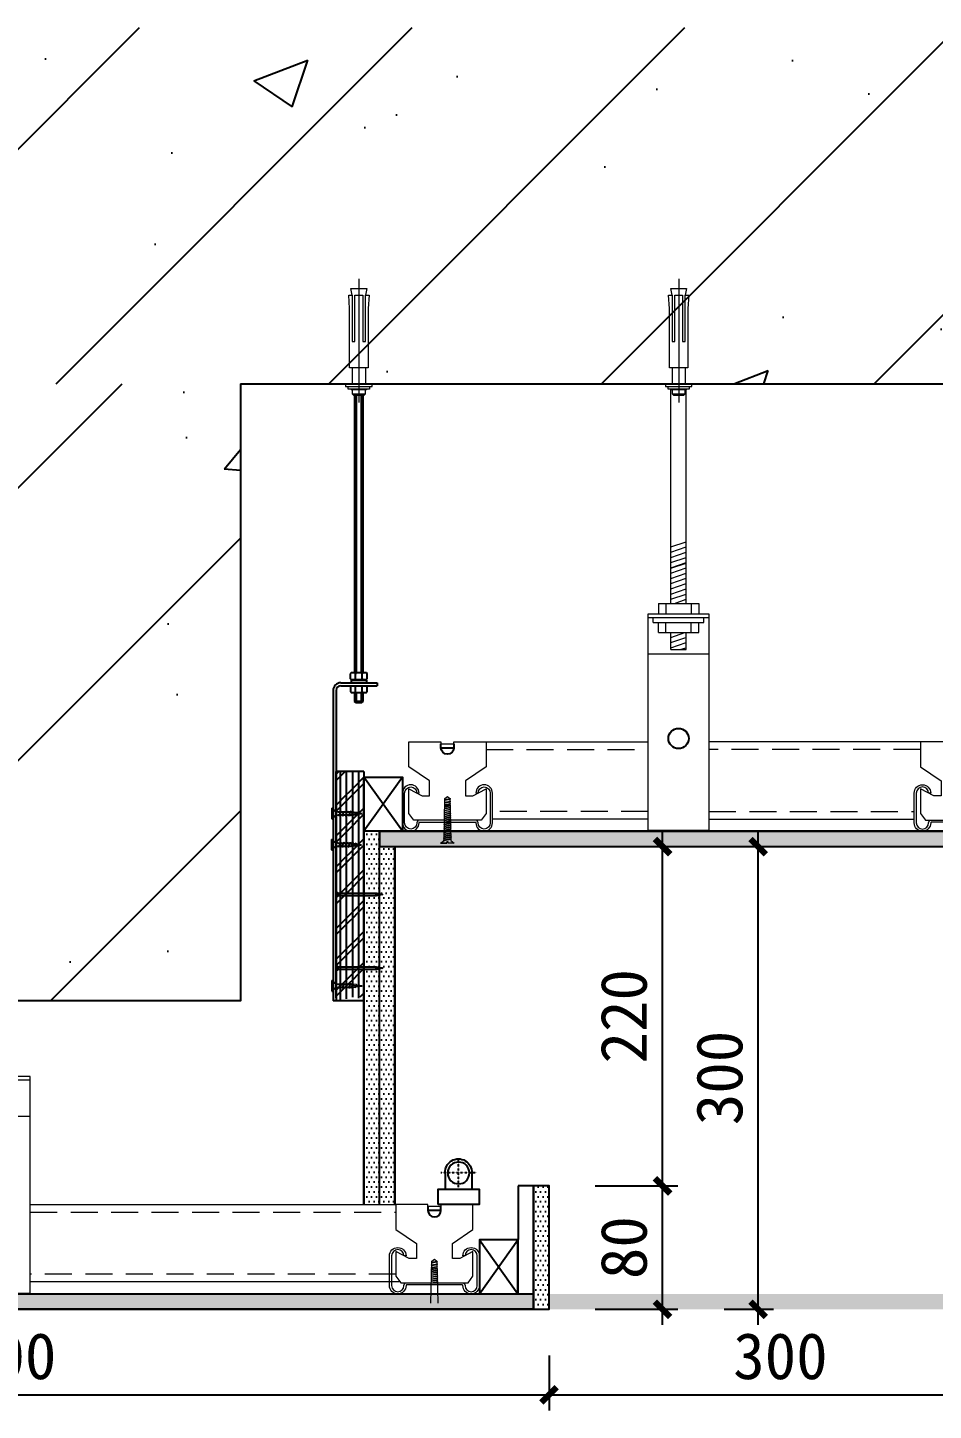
# Model space of a CAD drawing. Header units: millimetres. Extents: x -150677 to 588340, y -254013 to 149700.
# Drawn here: x 312791 to 313378, y -86240 to -85343 of the extents above; entities that cross this region are included whole.
import ezdxf

# ---------------------------------------------------------------- set-up
doc = ezdxf.new("R2010")
doc.units = ezdxf.units.MM
doc.header["$LTSCALE"] = 10
doc.header["$MEASUREMENT"] = 0
doc.linetypes.add('CENTER', pattern=[50.8, 31.75, -6.35, 6.35, -6.35])
doc.linetypes.add('HIDDEN', pattern=[0.375, 0.25, -0.125])
for name, color, linetype in [('1-Ba原始建筑墙体', 2, 'Continuous'), ('2-Ba顶面轮廓', 4, 'Continuous'), ('ceiling-light', 2, 'Continuous'), ('IEL-13Light', 136, 'Continuous'), ('LM-01', 4, 'Continuous'), ('LM-01-立面图', 4, 'Continuous'), ('图层1', 2, 'Continuous'), ('图层2', 44, 'Continuous')]:
    doc.layers.add(name, color=color, linetype=linetype)
doc.layers.add('3', color=5, linetype='Continuous', lineweight=18)
doc.layers.add('8', color=251, linetype='Continuous', lineweight=5)
doc.styles.get("Standard").update_dxf_attribs({"font": ''})
doc.styles.get('Standard').set_extended_font_data('SimSun')
doc.dimstyles.new('DIMN10', dxfattribs={"dimscale": 0.1, "dimtxt": 300, "dimasz": 100, "dimexe": 100, "dimexo": 300, "dimgap": 100, "dimtad": 1, "dimdec": 0, "dimtxsty": 'Standard', "dimblk": 'ARCHTICK', "dimcen": 2.5, "dimdle": 100, "dimclrd": 8, "dimclre": 8, "dimclrt": 96, "dimadec": 0, "dimazin": 0, "dimtfac": 1, "dimtdec": 0, "dimtmove": 0, "dimatfit": 3, "dimldrblk": 'DOT', "dimfxl": 100, "dimarcsym": 0})
pattern_1 = [(0, (311748.6465, -86174.3404), (1.5875, 3.175), [0, -3.175])]

# ---------------------------------------------------------------- blocks, each defined once
blk = doc.blocks.new('A$C03C100C5')
at = {"color": 8, "linetype": 'HIDDEN', "ltscale": 0.001}
for p, q in [((15, 12.3, 0), (15, 33.6, 0)), ((2, 22.9, 0), (27.8, 22.9, 0))]:
    blk.add_line(p, q, dxfattribs=at)
at = {"ltscale": 0.2}
for p, q in [((5.4, 22.9, 0), (5.4, 11.1, 0)), ((24.7, 22.9, 0), (24.7, 11.1, 0))]:
    blk.add_line(p, q, dxfattribs=at)
at = {"ltscale": 0.2, "elevation": 0}
blk.add_lwpolyline([(29.7, 0), (29.7, 11.1), (0, 11.1), (0, 0)], close=True, dxfattribs=at)
at = {"ltscale": 0.2}
blk.add_circle((15, 22.9, 0), 7.88, dxfattribs=at)
blk.add_arc((15.1, 23.5, 0), 9.63, 356.8047, 183.1953, dxfattribs=at)
blk = doc.blocks.new('QBLOCK2009062415473686')
at = {"color": 8}
for p, q in [((-0.32, 7.74), (-0.06, 9.79)), ((0.18, 7.9), (-0.06, 9.79)), ((-1.66, 1.63), (-1.41, 1.77)), ((-1.66, 1.63), (-1.41, 1.77)), ((-1.66, 1.63), (-1.41, 1.38)), ((-1.66, 1.63), (-1.41, 1.38)), ((-1.49, 3.52), (-1.24, 3.66)), ((-1.49, 3.52), (-1.24, 3.27)), ((-1.41, 1.38), (1.29, 2.28)), ((-1.41, -0.7), (1.29, 0.2)), ((-1.24, 3.27), (1.01, 4.02)), ((-1.11, 5.53), (-0.86, 5.67)), ((-1.11, 5.53), (-0.86, 5.28)), ((-0.96, 2.59), (-0.86, 3.39)), ((-0.96, 1.76), (-0.96, 2.59)), ((-0.96, -0.15), (-0.96, 1.53)), ((-0.86, 5.28), (0.71, 5.8)), ((-0.81, 3.81), (-0.61, 5.36)), ((-0.74, 7.54), (-0.49, 7.68)), ((-0.74, 7.54), (-0.49, 7.28)), ((-0.56, 5.77), (-0.37, 7.32)), ((-0.49, 7.28), (0.45, 7.6)), ((0.4, 6.1), (0.22, 7.52)), ((0.7, 7.74), (0.45, 8)), ((0.7, 7.74), (0.45, 7.6)), ((0.63, 4.29), (0.45, 5.72)), ((0.84, 2.59), (0.68, 3.91)), ((0.96, 5.95), (0.71, 6.2)), ((0.96, 5.95), (0.71, 5.8)), ((0.84, 2.59), (0.84, 2.37)), ((0.84, 2.13), (0.84, 0.45)), ((0.84, 0.05), (0.84, -1.63)), ((1.26, 4.17), (1.01, 4.42)), ((1.26, 4.17), (1.01, 4.02)), ((1.54, 2.43), (1.29, 2.68)), ((1.54, 2.43), (1.29, 2.68)), ((1.54, 2.43), (1.29, 2.28)), ((1.54, 2.43), (1.29, 2.28)), ((1.54, 0.35), (1.29, 0.6)), ((1.54, 0.35), (1.29, 0.2)), ((-1.66, -0.45), (-1.41, -0.31)), ((-1.66, -0.45), (-1.41, -0.7)), ((-1.66, -2.53), (-1.41, -2.39)), ((-1.66, -2.53), (-1.41, -2.39)), ((-1.66, -2.53), (-1.41, -2.78)), ((-1.66, -2.53), (-1.41, -2.78)), ((-1.66, -4.61), (-1.41, -4.47)), ((-1.66, -4.61), (-1.41, -4.86)), ((-1.41, -2.78), (1.29, -1.88)), ((-1.41, -2.78), (1.29, -1.88)), ((-1.41, -4.86), (1.29, -3.96)), ((-0.96, -2.23), (-0.96, -0.55)), ((-0.96, -4.31), (-0.96, -2.63)), ((-0.9, -5.39), (-0.96, -4.71)), ((0.84, -1.41), (0.84, -1.63)), ((0.84, -2.03), (0.84, -3.71)), ((0.84, -4.11), (0.9, -5.39)), ((1.54, -1.73), (1.29, -1.48)), ((1.54, -1.73), (1.29, -1.48)), ((1.54, -1.73), (1.29, -1.88)), ((1.54, -1.73), (1.29, -1.88)), ((1.54, -3.81), (1.29, -3.56)), ((1.54, -3.81), (1.29, -3.96)), ((-3.4, -9.79), (-3.4, -8.99)), ((3.4, -8.99), (-3.4, -8.99)), ((3.4, -9.79), (-3.4, -9.79)), ((3.4, -9.79), (3.4, -8.99))]:
    blk.add_line(p, q, dxfattribs=at)
for centre, start, end in [((-4.83, -5.32), 291.38367, 359.0609), ((4.83, -5.32), 180.93916, 248.61639)]:
    blk.add_arc(centre, 3.94, start, end, dxfattribs=at)
blk = doc.blocks.new('QBLOCK2009070111364517')
at = {"layer": '图层1', "color": 8, "linetype": 'ByBlock'}
for p, q in [((-13.8, 0.9), (-13.8, -0.9)), ((15, 0), (11, 0))]:
    blk.add_line(p, q, dxfattribs=at)
blk.add_lwpolyline([(11, -0.9), (15, 0), (11, 0.9), (-13.8, 0.9), (-15, 1.7), (-15, -1.7), (-13.8, -0.9)], close=True, dxfattribs=at)
blk.add_lwpolyline([(11, 0.9, 0.39097), (11, 0, 0.39097), (11, -0.9)], format="xyb", dxfattribs=at)
blk = doc.blocks.new('A$C2444451B')
at = {"layer": '3', "color": 134}
for p, q in [((13.7, 79.49), (4.57, 79.49)), ((4.57, 61.57), (4.57, 72.53)), ((13.7, 61.57), (13.7, 72.53))]:
    blk.add_line(p, q, dxfattribs=at)
at = {"layer": '3', "color": 134, "linetype": 'CENTER', "ltscale": 10}
blk.add_line((9.14, 0), (9.14, 85.45), dxfattribs=at)
at = {"layer": '3', "color": 134}
blk.add_lwpolyline([(3.36, 76.18, 0.133077), (4.02, 76.75), (14.25, 76.75, 0.130908), (14.9, 76.19)], format="xyb", dxfattribs=at)
for points in [[(13.7, 76.75), (13.7, 79.49), (12.79, 80.41), (5.48, 80.41), (4.57, 79.49), (4.57, 76.75)], [(1.83, 74.36), (1.83, 76.19), (16.45, 76.19), (16.45, 74.36)], [(13.7, 11.32), (14.62, 6.75), (3.65, 6.75), (4.57, 11.32)]]:
    blk.add_lwpolyline(points, dxfattribs=at)
for points in [[(0, 72.53), (18.27, 72.53), (18.27, 74.36), (0, 74.36)], [(6.4, 11.32), (6.4, 43.3), (4.57, 43.3), (4.57, 11.32), (2.13, 11.32), (2.74, 20.52), (2.74, 61.57), (15.53, 61.57), (15.53, 20.52), (16.15, 11.32), (13.7, 11.32), (13.7, 43.3), (11.88, 43.3), (11.88, 11.32)]]:
    blk.add_lwpolyline(points, close=True, dxfattribs=at)
blk = doc.blocks.new('A$C2A03657B')
at = {"layer": 'LM-01', "xscale": -1}
blk.add_blockref('A$C2444451B', (18.27, 0), dxfattribs=at)
blk = doc.blocks.new('A$C0A8D779E')
at = {"layer": 'LM-01-立面图'}
blk.add_blockref('A$C2A03657B', (0, 0), dxfattribs=at)
blk = doc.blocks.new('_ArchTick')
at = {"color": 0, "linetype": 'ByBlock', "const_width": 0.4}
blk.add_lwpolyline([(-0.5, -0.5), (0.5, 0.5)], dxfattribs=at)
blk = doc.blocks.new('*D1659')
at = {"layer": '2-Ba顶面轮廓', "color": 8, "lineweight": -2, "transparency": 16777216}
for p, q in [((312428.92, -86204.34), (312428.92, -86239.84)), ((313128.92, -86204.34), (313128.92, -86239.84)), ((312418.92, -86229.84), (313138.92, -86229.84))]:
    blk.add_line(p, q, dxfattribs=at)
at = {"layer": 'Defpoints', "color": 0, "transparency": 16777216}
for p in [(312428.92, -86174.34), (313128.92, -86174.34), (313128.92, -86229.84)]:
    blk.add_point(p, dxfattribs=at)
at = {"layer": '2-Ba顶面轮廓', "color": 8, "lineweight": -2, "transparency": 16777216, "xscale": 10, "yscale": 10, "zscale": 10, "rotation": 180}
blk.add_blockref('_ArchTick', (312428.92, -86229.84), dxfattribs=at)
at = {"layer": '2-Ba顶面轮廓', "color": 8, "lineweight": -2, "transparency": 16777216, "xscale": 10, "yscale": 10, "zscale": 10}
blk.add_blockref('_ArchTick', (313128.92, -86229.84), dxfattribs=at)
at = {"layer": '2-Ba顶面轮廓', "color": 96, "transparency": 16777216, "insert": (312778.92, -86204.84), "char_height": 30, "attachment_point": 5}
blk.add_mtext('700', dxfattribs=at)
blk = doc.blocks.new('_DOT')
at = {"color": 0, "linetype": 'ByBlock'}
blk.add_line((-0.35, 0), (-1, 0), dxfattribs=at)
at = {"color": 0, "linetype": 'ByBlock', "const_width": 0.35}
blk.add_lwpolyline([(-0.175, 0, 1), (0.175, 0, 1)], format="xyb", close=True, dxfattribs=at)
blk = doc.blocks.new('*D1660')
at = {"layer": '2-Ba顶面轮廓', "color": 8, "lineweight": -2, "transparency": 16777216}
for p, q in [((313128.92, -86204.34), (313128.92, -86239.84)), ((313428.92, -86204.34), (313428.92, -86239.84)), ((313118.92, -86229.84), (313438.92, -86229.84))]:
    blk.add_line(p, q, dxfattribs=at)
at = {"layer": 'Defpoints', "color": 0, "transparency": 16777216}
for p in [(313128.92, -86174.34), (313428.92, -86174.34), (313428.92, -86229.84)]:
    blk.add_point(p, dxfattribs=at)
at = {"layer": '2-Ba顶面轮廓', "color": 8, "lineweight": -2, "transparency": 16777216, "xscale": 10, "yscale": 10, "zscale": 10, "rotation": 180}
blk.add_blockref('_ArchTick', (313128.92, -86229.84), dxfattribs=at)
at = {"layer": '2-Ba顶面轮廓', "color": 8, "lineweight": -2, "transparency": 16777216, "xscale": 10, "yscale": 10, "zscale": 10}
blk.add_blockref('_ArchTick', (313428.92, -86229.84), dxfattribs=at)
at = {"layer": '2-Ba顶面轮廓', "color": 96, "transparency": 16777216, "insert": (313278.92, -86204.84), "char_height": 30, "attachment_point": 5}
blk.add_mtext('300', dxfattribs=at)
blk = doc.blocks.new('*D1663')
at = {"layer": '2-Ba顶面轮廓', "color": 8, "lineweight": -2, "transparency": 16777216}
for p, q in [((313202.51, -86184.34), (313202.51, -86084.34)), ((313158.92, -86094.34), (313212.51, -86094.34)), ((313158.92, -86174.34), (313212.51, -86174.34))]:
    blk.add_line(p, q, dxfattribs=at)
at = {"layer": 'Defpoints', "color": 0, "transparency": 16777216}
for p in [(313128.92, -86094.34), (313202.51, -86094.34), (313128.92, -86174.34)]:
    blk.add_point(p, dxfattribs=at)
at = {"layer": '2-Ba顶面轮廓', "color": 8, "lineweight": -2, "transparency": 16777216, "xscale": 10, "yscale": 10, "zscale": 10}
for p, rotation in [((313202.51, -86094.34), 90), ((313202.51, -86174.34), 270)]:
    blk.add_blockref('_ArchTick', p, dxfattribs=dict(at, rotation=rotation))
at = {"layer": '2-Ba顶面轮廓', "color": 96, "transparency": 16777216, "insert": (313177.51, -86134.34), "char_height": 30, "attachment_point": 5, "rotation": 90}
blk.add_mtext('80', dxfattribs=at)
blk = doc.blocks.new('*D1664')
at = {"layer": '2-Ba顶面轮廓', "color": 8, "lineweight": -2, "transparency": 16777216}
for p, q in [((313202.51, -86104.34), (313202.51, -85864.34)), ((313158.92, -85874.34), (313212.51, -85874.34)), ((313158.92, -86094.34), (313212.51, -86094.34))]:
    blk.add_line(p, q, dxfattribs=at)
at = {"layer": 'Defpoints', "color": 0, "transparency": 16777216}
for p in [(313128.92, -85874.34), (313202.51, -85874.34), (313128.92, -86094.34)]:
    blk.add_point(p, dxfattribs=at)
at = {"layer": '2-Ba顶面轮廓', "color": 8, "lineweight": -2, "transparency": 16777216, "xscale": 10, "yscale": 10, "zscale": 10}
for p, rotation in [((313202.51, -85874.34), 90), ((313202.51, -86094.34), 270)]:
    blk.add_blockref('_ArchTick', p, dxfattribs=dict(at, rotation=rotation))
at = {"layer": '2-Ba顶面轮廓', "color": 96, "transparency": 16777216, "insert": (313177.51, -85984.34), "char_height": 30, "attachment_point": 5, "rotation": 90}
blk.add_mtext('220', dxfattribs=at)
blk = doc.blocks.new('*D1665')
at = {"layer": '2-Ba顶面轮廓', "color": 8, "lineweight": -2, "transparency": 16777216}
for p, q in [((313264.51, -86184.34), (313264.51, -85864.34)), ((313242.51, -85874.34), (313274.51, -85874.34)), ((313242.51, -86174.34), (313274.51, -86174.34))]:
    blk.add_line(p, q, dxfattribs=at)
at = {"layer": 'Defpoints', "color": 0, "transparency": 16777216}
for p in [(313212.51, -85874.34), (313264.51, -85874.34), (313212.51, -86174.34)]:
    blk.add_point(p, dxfattribs=at)
at = {"layer": '2-Ba顶面轮廓', "color": 8, "lineweight": -2, "transparency": 16777216, "xscale": 10, "yscale": 10, "zscale": 10}
for p, rotation in [((313264.51, -85874.34), 90), ((313264.51, -86174.34), 270)]:
    blk.add_blockref('_ArchTick', p, dxfattribs=dict(at, rotation=rotation))
at = {"layer": '2-Ba顶面轮廓', "color": 96, "transparency": 16777216, "insert": (313239.51, -86024.34), "char_height": 30, "attachment_point": 5, "rotation": 90}
blk.add_mtext('300', dxfattribs=at)

msp = doc.modelspace()

# ---------------------------------------------------------------- hatches: boundary and pattern name
h = msp.add_hatch()
h.set_pattern_fill('PLYWOOD', color=250, angle=90, style=0)
h.set_pattern_definition([(45, (324521.65, -78420.654), (-3e-15, 20), [5.656854, -22.627417]), (45, (324537.65, -78420.654), (-3e-15, 20), [2.636773, -25.647498]), (45, (324524.896, -78433.409), (20, 3e-15), [1.067156, -27.217115]), (45, (324519.515, -78418.79), (20, 3e-15), [7.60978, -20.674492]), (45, (324525.65, -78432.654), (-3e-15, 20), [16.970562, -11.31371]), (45, (324528.896, -78433.409), (-3e-15, 20), [15.017636, -13.266635]), (45, (324525.65, -78416.654), (20, 3e-15), [4.5897, -23.694573]), (45, (324519.515, -78422.79), (-3e-15, 20), [3.020082, -25.26419]), (90, (324521.65, -78420.654), (20, 1e-15), [7.2454, -12.7546]), (90, (324521.65, -78420.654), (20, 1e-15), [0, -20]), (90, (324521.65, -78433.409), (20, 1e-15), [12.7546, -7.2454]), (90, (324537.65, -78420.654), (20, 1e-15), [7.2454, -12.7546]), (90, (324537.65, -78420.654), (20, 1e-15), [0, -20]), (90, (324537.65, -78433.409), (20, 1e-15), [12.7546, -7.2454]), (90, (324533.65, -78420.654), (20, 1e-15), [7.2454, -12.7546]), (90, (324533.65, -78420.654), (20, 1e-15), [0, -20]), (90, (324533.65, -78433.409), (20, 1e-15), [12.7546, -7.2454]), (90, (324529.65, -78420.654), (20, 1e-15), [7.2454, -12.7546]), (90, (324529.65, -78420.654), (20, 1e-15), [0, -20]), (90, (324529.65, -78433.409), (20, 1e-15), [12.7546, -7.2454]), (90, (324525.65, -78420.654), (20, 1e-15), [7.2454, -12.7546]), (90, (324525.65, -78420.654), (20, 1e-15), [0, -20]), (90, (324525.65, -78433.409), (20, 1e-15), [12.7546, -7.2454])])
h.paths.add_polyline_path([(312993.91, -85974.3), (312993.91, -85974.3), (312996.42, -85971.8), (312998.91, -85974.3), (313001.41, -85971.8), (313003.9, -85974.3), (313003.9, -85974.29), (313006.4, -85971.8), (313008.92, -85974.31), (313008.92, -85825.61), (312990.92, -85825.61), (312990.92, -85972.31), (312991.42, -85971.8)])
at = {"layer": '2-Ba顶面轮廓'}
h = msp.add_hatch(dxfattribs=at)
h.set_pattern_fill('钢筋混凝土', color=251, scale=50, style=0)
h.set_pattern_definition([(45, (311748.65, -85574.34), (-88.3883, 88.3883), []), (50, (311748.65, -85574.34), (358.63, -31.376), [37.5, -412.5]), (355, (311748.65, -85574.34), (-69.376, 376.096), [30, -330]), (100.451, (311778.53, -85576.95), (289.255, 344.72), [31.87, -350.57]), (46.184, (311748.65, -85474.34), (533.62, -82.76), [56.25, -618.75]), (96.636, (311793.1, -85481.23), (467.33, 487.06), [47.805, -525.86]), (351.184, (311748.65, -85474.34), (467.33, 487.06), [45, -495]), (21, (311798.65, -85499.34), (298.454, -201.31), [37.5, -412.5]), (326, (311798.65, -85499.34), (121.658, 362.575), [30, -330]), (71.451, (311823.52, -85516.1), (420.11, 161.265), [31.87, -350.57]), (37.5, (311748.65, -85574.34), (6.08, 166.447), [0, -326, 0, -335, 0, -331.25]), (7.5, (311748.65, -85574.34), (131.535, 197.206), [0, -191, 0, -318.5, 0, -126.25]), (327.5, (311637.15, -85574.34), (266.911, -11.2774), [0, -125, 0, -390, 0, -517.5]), (317.5, (311587.15, -85574.34), (291.593, 50.052), [0, -162.5, 0, -259, 0, -367.5])])
h.paths.add_polyline_path([(315147.45, -85343.39), (311748.65, -85343.39), (311748.65, -85574.34), (315147.45, -85574.34)])
h = msp.add_hatch(dxfattribs=at)
h.set_pattern_fill('钢筋混凝土', color=251, scale=50, style=0)
h.set_pattern_definition([(45, (312628.92, -85974.34), (-88.388, 88.388), []), (50, (312628.92, -85974.34), (358.63, -31.38), [37.5, -412.5]), (355, (312628.9, -85974.34), (-69.38, 376.1), [30, -330]), (100.45, (312658.8, -85976.95), (289.25, 344.72), [31.87, -350.57]), (46.18, (312628.9, -85874.34), (533.6, -82.76), [56.25, -618.75]), (96.64, (312673.4, -85881.24), (467.33, 487.06), [47.8, -525.86]), (351.18, (312628.9, -85874.34), (467.33, 487.06), [45, -495]), (21, (312678.92, -85899.34), (298.45, -201.3), [37.5, -412.5]), (326, (312678.9, -85899.34), (121.66, 362.58), [30, -330]), (71.45, (312703.8, -85916.1), (420.1, 161.27), [31.87, -350.57]), (37.5, (312628.92, -85974.34), (6.08, 166.447), [0, -326, 0, -335, 0, -331.25]), (7.5, (312628.92, -85974.34), (131.535, 197.206), [0, -191, 0, -318.5, 0, -126.25]), (327.5, (312517.42, -85974.34), (266.91, -11.277), [0, -125, 0, -390, 0, -517.5]), (317.5, (312467.42, -85974.34), (291.59, 50.05), [0, -162.5, 0, -259, 0, -367.5])])
h.paths.add_polyline_path([(312628.92, -85574.34), (312928.92, -85574.34), (312928.92, -85974.34), (312628.92, -85974.34)])
h = msp.add_hatch(dxfattribs=at)
h.set_pattern_fill('DOTS', color=251, scale=2, style=0)
h.set_pattern_definition(pattern_1)
h.paths.add_polyline_path([(313008.92, -86106.45), (313018.92, -86106.45), (313018.92, -85864.34), (313008.92, -85864.34)])
h = msp.add_hatch(dxfattribs=at)
h.set_pattern_fill('DOTS', color=251, scale=2, style=0)
h.set_pattern_definition(pattern_1)
h.paths.add_polyline_path([(313018.92, -85874.34), (313438.92, -85874.34), (313438.92, -85864.34), (313018.92, -85864.34)])
h = msp.add_hatch(dxfattribs=at)
h.set_pattern_fill('DOTS', color=251, scale=2, style=0)
h.set_pattern_definition(pattern_1)
h.paths.add_polyline_path([(313018.92, -86106.45), (313028.92, -86106.45), (313028.92, -85874.34), (313018.92, -85874.34)])
h = msp.add_hatch(dxfattribs=at)
h.set_pattern_fill('DOTS', color=251, scale=2, style=0)
h.set_pattern_definition(pattern_1)
h.paths.add_polyline_path([(313118.92, -86174.34), (313128.92, -86174.34), (313128.92, -86094.34), (313118.92, -86094.34)])
h = msp.add_hatch(dxfattribs=at)
h.set_pattern_fill('DOTS', color=251, scale=2, style=0)
h.set_pattern_definition(pattern_1)
h.paths.add_polyline_path([(312428.92, -86164.34), (313118.92, -86164.34), (313118.92, -86174.34), (312428.92, -86174.34)])
h = msp.add_hatch(dxfattribs=at)
h.set_pattern_fill('DOTS', color=251, scale=2, style=0)
h.set_pattern_definition([(0, (311448.4982, -86174.3404), (1.5875, 3.175), [0, -3.175])])
h.paths.add_polyline_path([(313128.77, -86164.34), (313978.77, -86164.34), (313978.77, -86174.34), (313128.77, -86174.34)])

# ---------------------------------------------------------------- linework, layer by layer
at = {"color": 8, "ltscale": 100}
for p, q in [((313002.87, -85581.74), (313002.87, -85761.69)), ((313003.87, -85581.74), (313003.87, -85761.69)), ((313007.36, -85761.69), (313007.36, -85581.74)), ((313008.36, -85761.69), (313008.36, -85581.74)), ((313002.87, -85722.6), (313002.87, -85761.69)), ((313008.36, -85761.69), (313008.36, -85722.6)), ((313000.65, -85761.69), (313000.1, -85762.24)), ((313000.1, -85762.24), (313000.1, -85765.54)), ((313010.54, -85761.69), (313000.65, -85761.69)), ((313003.41, -85762.23), (313002.84, -85761.66)), ((313003.41, -85762.23), (313003.98, -85761.66)), ((313003.41, -85765.56), (313003.41, -85762.23)), ((313003.87, -85756.47), (313003.87, -85761.69)), ((313007.82, -85762.23), (313007.25, -85761.66)), ((313007.36, -85761.69), (313007.36, -85756.47)), ((313007.82, -85762.23), (313008.39, -85761.66)), ((313007.82, -85765.56), (313007.82, -85762.23)), ((313011.09, -85762.24), (313010.54, -85761.69)), ((313011.09, -85765.54), (313011.09, -85762.24)), ((312993.92, -85768.11), (313017.47, -85768.11)), ((312993.92, -85770.11), (313017.47, -85770.11)), ((313000.1, -85765.54), (313000.65, -85766.09)), ((313000.67, -85770.11), (313000.12, -85770.66)), ((313000.12, -85770.66), (313000.12, -85773.96)), ((313000.65, -85766.09), (313010.54, -85766.09)), ((313000.75, -85768.11), (313000.75, -85766.42)), ((313000.75, -85766.42), (313010.48, -85766.42)), ((313003.41, -85765.52), (313002.84, -85766.09)), ((313003.43, -85770.65), (313002.86, -85770.09)), ((313002.87, -85766.09), (313002.87, -85766.42)), ((313003.41, -85765.52), (313003.98, -85766.09)), ((313003.43, -85770.65), (313003.97, -85770.11)), ((313003.43, -85773.99), (313003.43, -85770.65)), ((313003.86, -85766.67), (313003.87, -85766.67)), ((313003.87, -85766.68), (313003.86, -85766.67)), ((313003.87, -85766.09), (313003.87, -85766.42)), ((313007.82, -85765.52), (313007.25, -85766.09)), ((313007.84, -85770.65), (313007.3, -85770.11)), ((313007.36, -85766.42), (313007.36, -85766.09)), ((313007.82, -85765.52), (313008.39, -85766.09)), ((313007.84, -85770.65), (313008.38, -85770.11)), ((313007.84, -85773.99), (313007.84, -85770.65)), ((313008.36, -85766.42), (313008.36, -85766.09)), ((313010.48, -85766.42), (313010.48, -85768.11)), ((313010.54, -85766.09), (313011.09, -85765.54)), ((313011.11, -85770.66), (313010.56, -85770.11)), ((313011.11, -85773.96), (313011.11, -85770.66)), ((313017.47, -85768.11), (313017.47, -85770.11)), ((312988.92, -85773.11), (312988.92, -85974.31)), ((312990.92, -85773.11), (312990.92, -85974.31)), ((313000.12, -85773.96), (313000.67, -85774.51)), ((313000.67, -85774.51), (313010.56, -85774.51)), ((313003.43, -85773.94), (313002.86, -85774.51)), ((313002.87, -85774.51), (313002.87, -85780.24)), ((313008.36, -85780.24), (313002.87, -85780.24)), ((313003.87, -85781.24), (313002.87, -85780.24)), ((313003.43, -85773.94), (313003.99, -85774.51)), ((313003.87, -85774.51), (313003.87, -85780.24)), ((313007.36, -85781.24), (313003.87, -85781.24)), ((313007.84, -85773.94), (313007.27, -85774.51)), ((313007.36, -85780.24), (313007.36, -85774.51)), ((313007.36, -85781.24), (313008.36, -85780.24)), ((313007.84, -85773.94), (313008.4, -85774.51)), ((313008.36, -85780.24), (313008.36, -85774.51)), ((313010.56, -85774.51), (313011.11, -85773.96)), ((313008.92, -85825.61), (312990.92, -85825.61)), ((313008.92, -85825.61), (313008.95, -85974.31)), ((313008.92, -85974.31), (312988.92, -85974.31))]:
    msp.add_line(p, q, dxfattribs=at)
at = {"color": 8}
for p, q in [((313033.92, -85864.34, 0), (313008.92, -85829.34, 0)), ((313033.92, -85829.34, 0), (313008.92, -85864.34, 0)), ((313083.77, -86164.34, 0), (313108.77, -86129.34, 0)), ((313083.77, -86129.34, 0), (313108.77, -86164.34, 0))]:
    msp.add_line(p, q, dxfattribs=at)
for points in [[(313033.92, -85864.34), (313008.92, -85864.34), (313008.92, -85829.34), (313033.92, -85829.34)], [(313083.77, -86164.34), (313108.77, -86164.34), (313108.77, -86129.34), (313083.77, -86129.34)]]:
    msp.add_lwpolyline(points, close=True, dxfattribs=at)
at = {"color": 8, "ltscale": 100}
for radius in [5, 3]:
    msp.add_arc((312993.92, -85773.11), radius, 90, 180, dxfattribs=at)
at = {"layer": '1-Ba原始建筑墙体'}
msp.add_line((312928.92, -85574.34), (315147.45, -85574.35), dxfattribs=at)
msp.add_lwpolyline([(312928.92, -85574.34), (312928.92, -85974.34), (312628.92, -85974.34), (312628.92, -85574.34)], dxfattribs=at)
at = {"layer": '2-Ba顶面轮廓'}
for p, q in [((313008.92, -86106.45), (313008.92, -85864.34)), ((313018.92, -86106.45), (313018.92, -85864.34)), ((313018.92, -85864.34), (313438.92, -85864.34)), ((313018.92, -85874.34), (313438.92, -85874.34)), ((313028.92, -86106.45), (313028.92, -85874.34)), ((313108.92, -86094.34), (313108.77, -86164.34)), ((313128.92, -86094.34), (313108.92, -86094.34)), ((313118.92, -86174.34), (313118.92, -86094.34)), ((313128.92, -86174.34), (313128.92, -86094.34)), ((312428.92, -86164.34), (313118.92, -86164.34)), ((312428.92, -86174.34), (313128.92, -86174.34))]:
    msp.add_line(p, q, dxfattribs=at)
for points in [[(313018.92, -86106.45), (313018.92, -85864.34), (313008.92, -85864.34), (313008.92, -86106.45)], [(313018.92, -86106.45), (313018.92, -85874.34), (313028.92, -85874.34), (313028.92, -86106.45)]]:
    msp.add_lwpolyline(points, dxfattribs=at)
for points in [[(313018.92, -85874.34), (313438.92, -85874.34), (313438.92, -85864.34), (313018.92, -85864.34)], [(313118.92, -86174.34), (313128.92, -86174.34), (313128.92, -86094.34), (313118.92, -86094.34)], [(312428.92, -86164.34), (313118.92, -86164.34), (313118.92, -86174.34), (312428.92, -86174.34)]]:
    msp.add_lwpolyline(points, close=True, dxfattribs=at)
at = {"layer": '3'}
for p, q in [((313207.91, -85716.77, 0), (313207.91, -85577.77)), ((313217.9, -85716.77, 0), (313217.9, -85577.77)), ((313199.77, -85716.77, 0), (313199.77, -85723.33, 0)), ((313199.77, -85716.77, 0), (313226.04, -85716.77, 0)), ((313204.69, -85716.77, 0), (313204.69, -85723.33, 0)), ((313221.11, -85716.77, 0), (313221.11, -85723.33, 0)), ((313226.04, -85716.77, 0), (313226.04, -85723.33, 0)), ((313193.2, -85725.71, 0), (313232.61, -85725.71, 0)), ((313196.48, -85728.99, 0), (313196.48, -85725.71, 0)), ((313229.32, -85728.99, 0), (313229.32, -85725.71, 0)), ((313196.48, -85728.99, 0), (313229.32, -85728.99, 0)), ((313199.77, -85735.56, 0), (313199.77, -85728.99, 0)), ((313199.77, -85735.56, 0), (313226.04, -85735.56, 0)), ((313204.69, -85735.56, 0), (313204.69, -85728.99, 0)), ((313207.91, -85746.55, 0), (313207.91, -85735.56, 0)), ((313207.91, -85746.55, 0), (313207.91, -85735.56, 0)), ((313207.91, -85746.55, 0), (313207.91, -85735.56, 0)), ((313217.9, -85746.55, 0), (313217.9, -85735.56, 0)), ((313217.9, -85746.55, 0), (313217.9, -85735.56, 0)), ((313217.9, -85745.47, 0), (313217.9, -85735.56, 0)), ((313221.11, -85735.56, 0), (313221.11, -85728.99, 0)), ((313226.04, -85735.56, 0), (313226.04, -85728.99, 0)), ((313193.2, -85749.44, 0), (313232.61, -85749.44, 0)), ((313088.07, -85806.45), (313193.2, -85806.45, 0)), ((313369.77, -85806.45), (313232.61, -85806.45, 0)), ((313060.83, -85870.35), (313061.42, -85843.16)), ((313061.39, -85844.21), (313064.73, -85843.6)), ((313061.4, -85843.83), (313064.72, -85843.23)), ((313061.42, -85843.16), (313063.07, -85841.81)), ((313063.07, -85841.81), (313064.71, -85843.16)), ((313064.71, -85843.16), (313065.3, -85870.35)), ((313061.24, -85853.59), (313064.87, -85852.93)), ((313061.25, -85853.22), (313064.86, -85852.56)), ((313061.28, -85852.3), (313064.83, -85851.65)), ((313061.29, -85851.93), (313064.82, -85851.28)), ((313061.32, -85851.01), (313064.8, -85850.37)), ((313061.33, -85850.64), (313064.79, -85850)), ((313061.35, -85845.87), (313064.76, -85845.25)), ((313061.35, -85847.47), (313064.76, -85846.85)), ((313061.35, -85848.58), (313064.76, -85847.95)), ((313061.35, -85849.75), (313064.76, -85849.13)), ((313061.36, -85845.49), (313064.75, -85844.88)), ((313061.36, -85847.1), (313064.75, -85846.48)), ((313061.36, -85848.2), (313064.75, -85847.58)), ((313061.36, -85849.38), (313064.75, -85848.76)), ((313060.99, -85862.62), (313065.12, -85861.87)), ((313061, -85862.25), (313065.11, -85861.5)), ((313061.03, -85861.33), (313065.09, -85860.59)), ((313061.04, -85860.96), (313065.08, -85860.22)), ((313061.06, -85860.04), (313065.05, -85859.31)), ((313061.07, -85859.67), (313065.04, -85858.94)), ((313061.1, -85858.75), (313065.01, -85858.04)), ((313061.11, -85858.38), (313065, -85857.66)), ((313061.14, -85857.46), (313064.98, -85856.76)), ((313061.15, -85857.09), (313064.97, -85856.39)), ((313061.17, -85856.17), (313064.94, -85855.48)), ((313061.18, -85855.8), (313064.93, -85855.11)), ((313061.21, -85854.88), (313064.91, -85854.21)), ((313061.22, -85854.51), (313064.9, -85853.83)), ((313193.2, -85856.47, 0), (313092.21, -85856.47, 0)), ((313232.61, -85856.47, 0), (313365.62, -85856.47, 0)), ((313058.66, -85872.12), (313060.83, -85870.35)), ((313060.77, -85870.36), (313065.34, -85869.53)), ((313060.78, -85869.99), (313065.33, -85869.16)), ((313060.81, -85869.07), (313065.3, -85868.25)), ((313060.82, -85868.7), (313065.29, -85867.88)), ((313060.84, -85867.78), (313065.27, -85866.98)), ((313060.85, -85867.41), (313065.26, -85866.6)), ((313060.88, -85866.49), (313065.23, -85865.7)), ((313060.89, -85866.12), (313065.22, -85865.33)), ((313060.92, -85865.2), (313065.19, -85864.42)), ((313060.93, -85864.83), (313065.18, -85864.05)), ((313060.95, -85863.91), (313065.16, -85863.14)), ((313060.96, -85863.54), (313065.15, -85862.77)), ((313065.3, -85870.35), (313067.47, -85872.12)), ((313062.63, -85872.12), (313058.66, -85872.12)), ((313058.66, -85872.12), (313062.63, -85872.12)), ((313063.51, -85871.23), (313062.63, -85871.23)), ((313062.63, -85871.23), (313062.63, -85872.12)), ((313062.63, -85872.12), (313062.63, -85871.23)), ((313063.51, -85871.23), (313063.51, -85871.23)), ((313063.51, -85872.12), (313063.51, -85871.23)), ((313067.47, -85872.12), (313063.51, -85872.12)), ((312792.56, -86025.71, 0), (312753.15, -86025.71, 0)), ((312792.56, -86049.44, 0), (312753.15, -86049.44, 0)), ((312792.56, -86106.45, 0), (313029.62, -86106.45, 0)), ((313052.39, -86170.35), (313052.97, -86143.16)), ((313052.91, -86145.87), (313056.32, -86145.25)), ((313052.91, -86147.47), (313056.32, -86146.85)), ((313052.91, -86148.58), (313056.32, -86147.95)), ((313052.92, -86145.49), (313056.31, -86144.88)), ((313052.92, -86147.1), (313056.31, -86146.48)), ((313052.92, -86148.2), (313056.31, -86147.58)), ((313052.92, -86149.38), (313056.31, -86148.76)), ((313052.94, -86144.21), (313056.28, -86143.6)), ((313052.95, -86143.83), (313056.27, -86143.23)), ((313052.97, -86143.16), (313054.62, -86141.81)), ((313054.62, -86141.81), (313056.27, -86143.16)), ((313056.27, -86143.16), (313056.85, -86170.35)), ((313032.3, -86156.47, 0), (312792.56, -86156.47, 0)), ((313052.69, -86157.46), (313056.53, -86156.76)), ((313052.7, -86157.09), (313056.52, -86156.39)), ((313052.72, -86156.17), (313056.5, -86155.48)), ((313052.74, -86155.8), (313056.49, -86155.11)), ((313052.76, -86154.88), (313056.46, -86154.21)), ((313052.77, -86154.51), (313056.45, -86153.83)), ((313052.8, -86153.59), (313056.42, -86152.93)), ((313052.81, -86153.22), (313056.41, -86152.56)), ((313052.83, -86152.3), (313056.39, -86151.65)), ((313052.84, -86151.93), (313056.38, -86151.28)), ((313052.87, -86151.01), (313056.35, -86150.37)), ((313052.88, -86150.64), (313056.34, -86150)), ((313052.91, -86149.75), (313056.32, -86149.13))]:
    msp.add_line(p, q, dxfattribs=at)
at = {"layer": '3', "elevation": 0}
for points in [[(313232.61, -85723.33), (313232.61, -85863.92), (313193.2, -85863.92), (313193.2, -85723.33)], [(312753.15, -86023.33), (312753.15, -86163.92), (312792.56, -86163.92), (312792.56, -86023.33)]]:
    msp.add_lwpolyline(points, close=True, dxfattribs=at)
at = {"layer": '3'}
for points in [[(313067.27, -85807.62), (313067.27, -85806.45), (313088.07, -85806.45), (313088.07, -85822.64), (313074.72, -85831.76), (313074.72, -85841.37), (313079.54, -85841.37), (313088.07, -85836.94), (313088.07, -85852.8), (313084.91, -85857.11), (313063.07, -85857.11), (313041.22, -85857.11), (313038.07, -85852.8), (313038.07, -85836.94), (313046.6, -85841.37), (313051.41, -85841.37), (313051.41, -85831.76), (313038.07, -85822.64), (313038.07, -85806.45), (313058.87, -85806.45), (313058.87, -85807.62)], [(313390.57, -85807.62), (313390.57, -85806.45), (313369.77, -85806.45), (313369.77, -85822.64), (313383.11, -85831.76), (313383.11, -85841.37), (313378.3, -85841.37), (313369.77, -85836.94), (313369.77, -85852.8), (313372.92, -85857.11), (313394.77, -85857.11), (313416.61, -85857.11), (313419.77, -85852.8), (313419.77, -85836.94), (313411.24, -85841.37), (313406.42, -85841.37), (313406.42, -85831.76), (313419.77, -85822.64), (313419.77, -85806.45), (313398.97, -85806.45), (313398.97, -85807.62)], [(313050.42, -86107.62), (313050.42, -86106.45), (313029.62, -86106.45), (313029.62, -86122.64), (313042.96, -86131.76), (313042.96, -86141.37), (313038.15, -86141.37), (313029.62, -86136.94), (313029.62, -86152.8), (313032.78, -86157.11), (313054.62, -86157.11), (313076.46, -86157.11), (313079.62, -86152.8), (313079.62, -86136.94), (313071.09, -86141.37), (313066.28, -86141.37), (313066.28, -86131.76), (313079.62, -86122.64), (313079.62, -86106.45), (313058.82, -86106.45), (313058.82, -86107.62)]]:
    msp.add_lwpolyline(points, close=True, dxfattribs=at)
for points in [[(313081.02, -85858.51, -0.414214), (313081.49, -85858.98, 1), (313092.21, -85858.98), (313092.21, -85839.63, 1), (313081.49, -85839.63), (313082.89, -85839.63, -1), (313090.81, -85839.63), (313090.81, -85858.98, -1), (313082.89, -85858.98, 0.414214), (313081.02, -85857.11), (313063.07, -85857.11), (313045.11, -85857.11, 0.414214), (313043.25, -85858.98, -1), (313035.32, -85858.98), (313035.32, -85839.63, -1), (313043.25, -85839.63), (313044.65, -85839.63, 1), (313033.92, -85839.63), (313033.92, -85858.98, 1), (313044.65, -85858.98, -0.414214), (313045.11, -85858.51), (313063.07, -85858.51)], [(313376.81, -85858.51, 0.414214), (313376.35, -85858.98, -1), (313365.62, -85858.98), (313365.62, -85839.63, -1), (313376.35, -85839.63), (313374.95, -85839.63, 1), (313367.02, -85839.63), (313367.02, -85858.98, 1), (313374.95, -85858.98, -0.414214), (313376.81, -85857.11), (313394.77, -85857.11), (313412.72, -85857.11, -0.414214), (313414.59, -85858.98, 1), (313422.51, -85858.98), (313422.51, -85839.63, 1), (313414.59, -85839.63), (313413.19, -85839.63, -1), (313423.91, -85839.63), (313423.91, -85858.98, -1), (313413.19, -85858.98, 0.414214), (313412.72, -85858.51), (313394.77, -85858.51)], [(313036.67, -86158.51, 0.414214), (313036.2, -86158.98, -1), (313025.47, -86158.98), (313025.47, -86139.63, -1), (313036.2, -86139.63), (313034.8, -86139.63, 1), (313026.87, -86139.63), (313026.87, -86158.98, 1), (313034.8, -86158.98, -0.414214), (313036.67, -86157.11), (313054.62, -86157.11), (313072.57, -86157.11, -0.414214), (313074.44, -86158.98, 1), (313082.37, -86158.98), (313082.37, -86139.63, 1), (313074.44, -86139.63), (313073.04, -86139.63, -1), (313083.77, -86139.63), (313083.77, -86158.98, -1), (313073.04, -86158.98, 0.414214), (313072.57, -86158.51), (313054.62, -86158.51)]]:
    msp.add_lwpolyline(points, format="xyb", close=True, dxfattribs=at)
for centre, major_axis, start_param, end_param in [((313061.11, -85843.67), (0.236, 0.236), 4.106163, 4.975275), ((313061.06, -85844.33), (-0.247, 0.247), 4.28682, 5.18544), ((313065.01, -85843.06), (-0.236, 0.236), 1.30762, 2.176731), ((313065.05, -85843.72), (0.247, 0.247), 1.097455, 1.996074), ((313061, -85851.76), (-0.236, 0.236), 2.535367, 3.404479), ((313060.95, -85852.42), (0.247, 0.247), 5.857617, 6.756236), ((313061.04, -85850.47), (0.236, 0.236), 4.106163, 4.975275), ((313060.99, -85851.13), (-0.247, 0.247), 4.28682, 5.18544), ((313061.07, -85845.33), (0.236, 0.236), 4.106163, 4.975275), ((313061.03, -85845.99), (0.247, 0.247), 5.857617, 6.756236), ((313061.07, -85846.94), (0.236, 0.236), 4.106163, 4.975275), ((313061.03, -85847.6), (0.247, 0.247), 5.857617, 6.756236), ((313061.07, -85848.04), (0.236, 0.236), 4.106163, 4.975275), ((313061.03, -85848.7), (0.247, 0.247), 5.857617, 6.756236), ((313061.07, -85849.21), (0.236, 0.236), 4.106163, 4.975275), ((313061.03, -85849.87), (0.247, 0.247), 5.857617, 6.756236), ((313065.04, -85844.71), (-0.236, 0.236), 1.30762, 2.176731), ((313065.04, -85846.31), (-0.236, 0.236), 1.30762, 2.176731), ((313065.04, -85847.41), (-0.236, 0.236), 1.30762, 2.176731), ((313065.04, -85848.59), (-0.236, 0.236), 1.30762, 2.176731), ((313065.09, -85845.37), (0.247, 0.247), 1.097455, 1.996074), ((313065.09, -85846.97), (0.247, 0.247), 1.097455, 1.996074), ((313065.09, -85848.08), (0.247, 0.247), 1.097455, 1.996074), ((313065.09, -85849.25), (0.247, 0.247), 1.097455, 1.996074), ((313065.08, -85849.84), (-0.236, 0.236), 1.30762, 2.176731), ((313065.12, -85850.5), (0.247, 0.247), 1.097455, 1.996074), ((313065.11, -85851.11), (0.236, 0.236), 2.878416, 3.747528), ((313065.16, -85851.77), (0.247, 0.247), 1.097455, 1.996074), ((313065.15, -85852.39), (-0.236, 0.236), 1.30762, 2.176731), ((313065.2, -85853.05), (0.247, 0.247), 1.097455, 1.996074), ((313060.75, -85860.79), (-0.236, 0.236), 2.535367, 3.404479), ((313060.7, -85861.46), (-0.247, 0.247), 4.28682, 5.18544), ((313060.78, -85859.5), (0.236, 0.236), 4.106163, 4.975275), ((313060.74, -85860.17), (0.247, 0.247), 5.857617, 6.756236), ((313060.82, -85858.21), (-0.236, 0.236), 2.535367, 3.404479), ((313060.77, -85858.87), (-0.247, 0.247), 4.28682, 5.18544), ((313060.86, -85856.92), (0.236, 0.236), 4.106163, 4.975275), ((313060.81, -85857.58), (0.247, 0.247), 5.857617, 6.756236), ((313060.89, -85855.63), (-0.236, 0.236), 2.535367, 3.404479), ((313060.84, -85856.29), (-0.247, 0.247), 4.28682, 5.18544), ((313060.93, -85854.34), (-0.236, 0.236), 2.535367, 3.404479), ((313060.88, -85855), (0.247, 0.247), 5.857617, 6.756236), ((313060.97, -85853.05), (0.236, 0.236), 4.106163, 4.975275), ((313060.92, -85853.71), (-0.247, 0.247), 4.28682, 5.18544), ((313065.19, -85853.67), (-0.236, 0.236), 1.30762, 2.176731), ((313065.23, -85854.33), (0.247, 0.247), 1.097455, 1.996074), ((313065.22, -85854.94), (-0.236, 0.236), 1.30762, 2.176731), ((313065.27, -85855.61), (0.247, 0.247), 1.097455, 1.996074), ((313065.26, -85856.22), (-0.236, 0.236), 1.30762, 2.176731), ((313065.3, -85856.88), (0.247, 0.247), 1.097455, 1.996074), ((313065.29, -85857.5), (-0.236, 0.236), 1.30762, 2.176731), ((313065.34, -85858.16), (0.247, 0.247), 1.097455, 1.996074), ((313065.33, -85858.78), (-0.236, 0.236), 1.30762, 2.176731), ((313065.38, -85859.44), (0.247, 0.247), 1.097455, 1.996074), ((313065.37, -85860.05), (-0.236, 0.236), 1.30762, 2.176731), ((313065.41, -85860.71), (0.247, 0.247), 1.097455, 1.996074), ((313065.4, -85861.33), (-0.236, 0.236), 1.30762, 2.176731), ((313065.45, -85861.99), (0.247, 0.247), 1.097455, 1.996074), ((313060.49, -85869.83), (0.236, 0.236), 4.106163, 4.975275), ((313060.44, -85870.49), (-0.247, 0.247), 4.28682, 5.18544), ((313060.53, -85868.54), (-0.236, 0.236), 2.535367, 3.404479), ((313060.48, -85869.2), (-0.247, 0.247), 4.28682, 5.18544), ((313060.57, -85867.25), (0.236, 0.236), 4.106163, 4.975275), ((313060.52, -85867.91), (-0.247, 0.247), 4.28682, 5.18544), ((313060.6, -85865.96), (0.236, 0.236), 4.106163, 4.975275), ((313060.55, -85866.62), (-0.247, 0.247), 4.28682, 5.18544), ((313060.64, -85864.67), (-0.236, 0.236), 2.535367, 3.404479), ((313060.59, -85865.33), (-0.247, 0.247), 4.28682, 5.18544), ((313060.67, -85863.37), (-0.236, 0.236), 2.535367, 3.404479), ((313060.63, -85864.04), (-0.247, 0.247), 4.28682, 5.18544), ((313060.71, -85862.08), (0.236, 0.236), 4.106163, 4.975275), ((313060.66, -85862.75), (0.247, 0.247), 5.857617, 6.756236), ((313065.44, -85862.61), (-0.236, 0.236), 1.30762, 2.176731), ((313065.49, -85863.27), (0.247, 0.247), 1.097455, 1.996074), ((313065.47, -85863.88), (-0.236, 0.236), 1.30762, 2.176731), ((313065.52, -85864.54), (0.247, 0.247), 1.097455, 1.996074), ((313065.51, -85865.16), (-0.236, 0.236), 1.30762, 2.176731), ((313065.56, -85865.82), (0.247, 0.247), 1.097455, 1.996074), ((313065.55, -85866.44), (-0.236, 0.236), 1.30762, 2.176731), ((313065.59, -85867.1), (0.247, 0.247), 1.097455, 1.996074), ((313065.58, -85867.71), (-0.236, 0.236), 1.30762, 2.176731), ((313065.63, -85868.38), (0.247, 0.247), 1.097455, 1.996074), ((313065.62, -85868.99), (0.236, 0.236), 2.878416, 3.747528), ((313065.67, -85869.65), (0.247, 0.247), 1.097455, 1.996074), ((313052.63, -86145.33), (0.236, 0.236), 4.106163, 4.975275), ((313052.58, -86145.99), (0.247, 0.247), 5.857617, 6.756236), ((313052.63, -86146.94), (0.236, 0.236), 4.106163, 4.975275), ((313052.58, -86147.6), (0.247, 0.247), 5.857617, 6.756236), ((313052.63, -86148.04), (0.236, 0.236), 4.106163, 4.975275), ((313052.58, -86148.7), (0.247, 0.247), 5.857617, 6.756236), ((313052.66, -86143.67), (0.236, 0.236), 4.106163, 4.975275), ((313052.62, -86144.33), (-0.247, 0.247), 4.28682, 5.18544), ((313056.56, -86143.06), (-0.236, 0.236), 1.30762, 2.176731), ((313056.61, -86143.72), (0.247, 0.247), 1.097455, 1.996074), ((313056.59, -86144.71), (-0.236, 0.236), 1.30762, 2.176731), ((313056.59, -86146.31), (-0.236, 0.236), 1.30762, 2.176731), ((313056.59, -86147.41), (-0.236, 0.236), 1.30762, 2.176731), ((313056.59, -86148.59), (-0.236, 0.236), 1.30762, 2.176731), ((313056.64, -86145.37), (0.247, 0.247), 1.097455, 1.996074), ((313056.64, -86146.97), (0.247, 0.247), 1.097455, 1.996074), ((313056.64, -86148.08), (0.247, 0.247), 1.097455, 1.996074), ((313052.45, -86155.63), (-0.236, 0.236), 2.535367, 3.404479), ((313052.4, -86156.29), (-0.247, 0.247), 4.28682, 5.18544), ((313052.48, -86154.34), (-0.236, 0.236), 2.535367, 3.404479), ((313052.43, -86155), (0.247, 0.247), 5.857617, 6.756236), ((313052.52, -86153.05), (0.236, 0.236), 4.106163, 4.975275), ((313052.47, -86153.71), (-0.247, 0.247), 4.28682, 5.18544), ((313052.55, -86151.76), (-0.236, 0.236), 2.535367, 3.404479), ((313052.51, -86152.42), (0.247, 0.247), 5.857617, 6.756236), ((313052.59, -86150.47), (0.236, 0.236), 4.106163, 4.975275), ((313052.54, -86151.13), (-0.247, 0.247), 4.28682, 5.18544), ((313052.63, -86149.21), (0.236, 0.236), 4.106163, 4.975275), ((313052.58, -86149.87), (0.247, 0.247), 5.857617, 6.756236), ((313056.64, -86149.25), (0.247, 0.247), 1.097455, 1.996074), ((313056.63, -86149.84), (-0.236, 0.236), 1.30762, 2.176731), ((313056.68, -86150.5), (0.247, 0.247), 1.097455, 1.996074), ((313056.67, -86151.11), (0.236, 0.236), 2.878416, 3.747528), ((313056.71, -86151.77), (0.247, 0.247), 1.097455, 1.996074), ((313056.7, -86152.39), (-0.236, 0.236), 1.30762, 2.176731), ((313056.75, -86153.05), (0.247, 0.247), 1.097455, 1.996074), ((313056.74, -86153.67), (-0.236, 0.236), 1.30762, 2.176731), ((313056.79, -86154.33), (0.247, 0.247), 1.097455, 1.996074), ((313056.77, -86154.94), (-0.236, 0.236), 1.30762, 2.176731), ((313056.82, -86155.61), (0.247, 0.247), 1.097455, 1.996074), ((313056.81, -86156.22), (-0.236, 0.236), 1.30762, 2.176731), ((313056.86, -86156.88), (0.247, 0.247), 1.097455, 1.996074)]:
    msp.add_ellipse(centre, major_axis=major_axis, ratio=1, start_param=start_param, end_param=end_param, dxfattribs=at)
at = {"layer": '8', "linetype": 'HIDDEN', "ltscale": 7}
for p, q in [((313207.91, -85680.06, 0), (313217.9, -85676.65, 0)), ((313207.91, -85683.46, 0), (313217.9, -85680.05, 0)), ((313207.91, -85686.85, 0), (313217.9, -85683.44, 0)), ((313207.91, -85690.24, 0), (313217.9, -85686.83, 0)), ((313207.91, -85693.64, 0), (313217.9, -85690.23, 0)), ((313207.91, -85693.91, 0), (313217.9, -85690.5, 0)), ((313207.91, -85697.03, 0), (313217.9, -85693.62, 0)), ((313207.91, -85700.42, 0), (313217.9, -85697.01, 0)), ((313207.91, -85703.81, 0), (313217.9, -85700.4, 0)), ((313207.91, -85707.21, 0), (313217.9, -85703.8, 0)), ((313207.91, -85710.6, 0), (313217.9, -85707.19, 0)), ((313207.91, -85713.99, 0), (313217.9, -85710.58, 0)), ((313210.3, -85716.77, 0), (313217.9, -85713.98, 0)), ((313207.91, -85738.7, 0), (313216.87, -85735.56, 0)), ((313207.91, -85742.1, 0), (313217.69, -85738.74, 0)), ((313207.91, -85745.49, 0), (313217.9, -85742.08, 0)), ((313207.91, -85746.55, 0), (313217.9, -85746.55, 0)), ((313213.75, -85746.55, 0), (313217.9, -85745.47, 0)), ((313088.07, -85811.38, 0), (313193.2, -85811.38, 0)), ((313369.77, -85811.38, 0), (313232.61, -85811.38, 0)), ((313193.2, -85851.54, 0), (313092.21, -85851.54, 0)), ((313232.61, -85851.54, 0), (313365.62, -85851.54, 0)), ((312792.56, -86111.38, 0), (313029.62, -86111.38, 0)), ((313029.62, -86151.54, 0), (312792.56, -86151.54, 0))]:
    msp.add_line(p, q, dxfattribs=at)
at = {"layer": 'IEL-13Light'}
msp.add_line((312990.92, -85972.31), (312990.92, -85825.61), dxfattribs=at)
at = {"layer": '图层2'}
for p, q in [((313058.87, -85810.38), (313067.26, -85810.38)), ((313058.82, -86110.38), (313050.42, -86110.38))]:
    msp.add_line(p, q, dxfattribs=at)
for points in [[(313067.27, -85807.62), (313067.27, -85810.26, -1), (313058.87, -85810.26), (313058.87, -85807.62)], [(313050.42, -86107.62), (313050.42, -86110.26, 1), (313058.82, -86110.26), (313058.82, -86107.62)]]:
    msp.add_lwpolyline(points, format="xyb", dxfattribs=at)
msp.add_circle((313212.9, -85804.25, 0), 6.57, dxfattribs=at)
msp.add_circle((313212.9, -85804.25, 0), 6.57, dxfattribs=at)

# ---------------------------------------------------------------- block references
at = {"xscale": -1}
for name, p, rotation in [('QBLOCK2009062415473686', (312997.9, -85852.86), 270), ('QBLOCK2009062415473686', (312997.63, -85873.09), 270), ('QBLOCK2009070111364517', (313005.92, -85905.44), 180), ('QBLOCK2009070111364517', (313005.92, -85953.2), 180), ('QBLOCK2009062415473686', (312997.9, -85964.57), 270)]:
    msp.add_blockref(name, p, dxfattribs=dict(at, rotation=rotation))
at = {"layer": '3', "xscale": -0.939996866742149, "yscale": 0.9399968666839413, "zscale": 0.9399968666839412, "rotation": 180}
for p in [(312997.07, -85506.16), (313204.37, -85506.16)]:
    msp.add_blockref('A$C0A8D779E', p, dxfattribs=at)
at = {"layer": 'ceiling-light', "xscale": -0.8947368421358988, "yscale": 0.8947368420776911, "zscale": 0.8947368421052632}
msp.add_blockref('A$C03C100C5', (313083.71, -86106.45, 0), dxfattribs=at)

# ---------------------------------------------------------------- dimensions: what is measured, and where the dimension line sits
at = {"layer": '2-Ba顶面轮廓'}
for p1, p2, distance, picture, middle in [((313128.92, -86094.34), (313128.92, -85874.34), -73.59, '*D1664', (313177.51, -85984.34)), ((313212.51, -86174.34), (313212.51, -85874.34), -52, '*D1665', (313239.51, -86024.34)), ((313128.92, -86174.34), (313128.92, -86094.34), -73.59, '*D1663', (313177.51, -86134.34))]:
    dim = msp.add_aligned_dim(p1=p1, p2=p2, distance=distance, dimstyle='DIMN10', dxfattribs=at)
    dim.commit()
    dim.dimension.update_dxf_attribs({"geometry": picture, "text_midpoint": middle})
for base, p1, p2, picture, middle in [((313128.92, -86229.84), (312428.92, -86174.34), (313128.92, -86174.34), '*D1659', (312778.92, -86204.84)), ((313428.92, -86229.84), (313128.92, -86174.34), (313428.92, -86174.34), '*D1660', (313278.92, -86204.84))]:
    dim = msp.add_linear_dim(base=base, p1=p1, p2=p2, angle=180, dimstyle='DIMN10', override={"dimtmove": 1}, dxfattribs=at)
    dim.commit()
    dim.dimension.update_dxf_attribs({"geometry": picture, "text_midpoint": middle})

doc.saveas('drawing.dxf')
